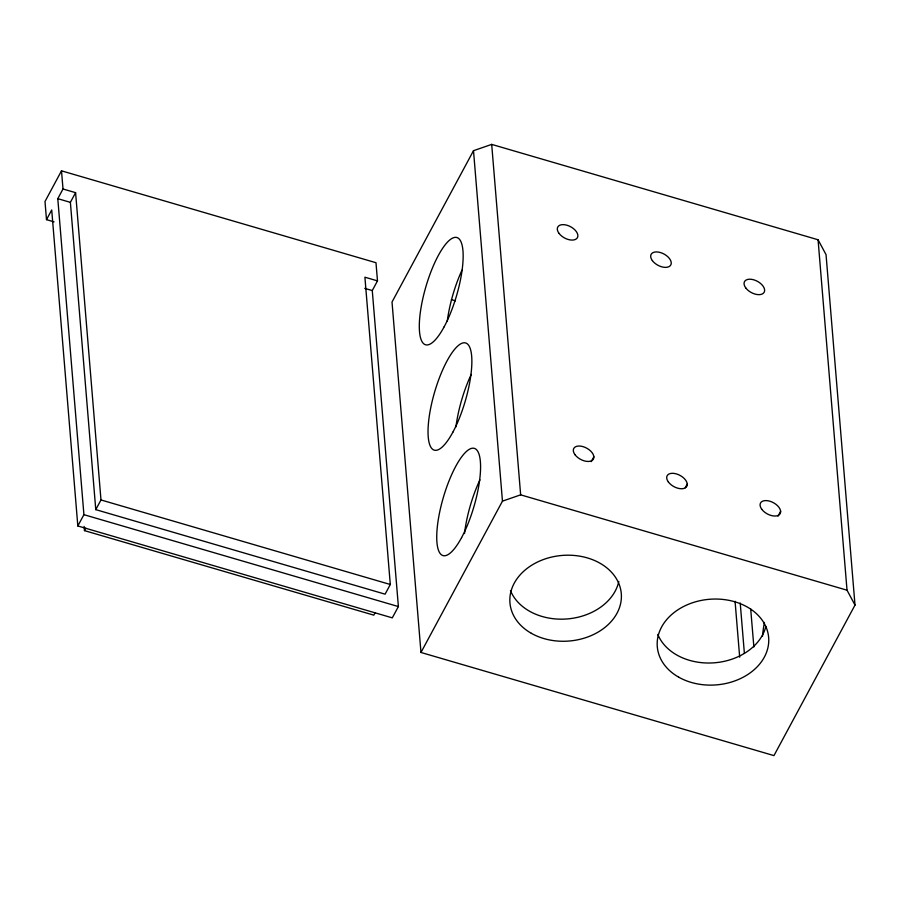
<?xml version="1.0" encoding="UTF-8"?>
<svg xmlns="http://www.w3.org/2000/svg" width="900" height="900" viewBox="0 0 900 900"><rect width="100%" height="100%" fill="white"/><g stroke="black" fill="none" stroke-linecap="round" stroke-linejoin="round"><path stroke-width="1.35" d="M46.496 219.656L51.716 209.97L77.828 525.971L392.299 617.861L398.385 606.566L372.274 290.565L377.483 280.879L375.986 262.721L61.504 170.831L45 201.499L46.496 219.656L54.045 221.861M77.828 525.971L83.914 514.676L57.791 198.675L63.011 189L61.504 170.831M377.483 280.879L364.905 277.211L390.296 584.494L385.088 594.169L95.771 509.636L70.38 202.354L75.589 192.667L63.011 189M375.098 612.731L373.793 615.15L84.476 530.618L85.781 528.199M95.771 509.636L100.98 499.95L75.589 192.667M473.501 150.694L392.017 302.029L420.975 652.466L773.955 755.606L855 605.092L826.043 254.644L818.066 239.76L491.692 144.394L473.501 150.694L502.459 501.142L420.975 652.466M591.232 461.644L593.876 456.75M685.283 487.71L687.251 484.031M778.005 516.217L780.637 511.312M502.459 501.142L520.65 494.843L847.024 590.197L855 605.092M451.418 299.666L455.456 300.848M57.791 198.675L70.38 202.354M364.725 288.36L372.274 290.565M100.98 499.95L390.296 584.494M83.914 514.676L398.385 606.566M818.066 239.76L847.024 590.197M750.679 608.873L753.874 646.965M740.216 603.011L744.379 653.321M735.064 601.29L739.688 657.202M491.692 144.394L520.65 494.843M84.127 526.421L84.476 530.618M765.866 626.512A55.867 42.941 -4.7 0 1 714.004 662.827A55.867 42.941 -4.7 0 1 657.821 634.421M447.244 321.412A55.867 15.975 -73.7 0 1 461.97 270.202M762.48 636.367A55.867 15.975 -73.7 0 1 764.415 622.451M455.951 426.836A55.867 15.975 -73.7 0 1 471.24 374.434M464.512 533.531A55.867 15.975 -73.7 0 1 479.947 479.846M618.806 581.434A55.867 42.941 -4.7 0 1 567.45 618.919A55.867 42.941 -4.7 0 1 510.469 590.569M574.988 454.702A11.171 6.39 28.3 0 0 592.785 459.9A11.171 6.39 28.3 0 0 583.009 446.625A11.171 6.39 28.3 0 0 574.988 454.702M558.979 233.325A11.171 6.39 28.3 0 0 576.776 238.523A11.171 6.39 28.3 0 0 566.989 225.236A11.171 6.39 28.3 0 0 558.979 233.325M745.74 287.899A11.171 6.39 28.3 0 0 763.538 293.096A11.171 6.39 28.3 0 0 753.761 279.81A11.171 6.39 28.3 0 0 745.74 287.899M452.88 432.169A55.867 15.975 -73.7 0 0 467.28 343.822A55.867 15.975 -73.7 0 0 429.66 413.696A55.867 15.975 -73.7 0 0 452.88 432.169M678.69 677.16A55.867 42.941 -4.7 0 0 768.229 646.144A55.867 42.941 -4.7 0 0 691.999 602.933A55.867 42.941 -4.7 0 0 678.69 677.16M652.354 260.606A11.171 6.39 28.3 0 0 670.163 265.815A11.171 6.39 28.3 0 0 660.375 252.529A11.171 6.39 28.3 0 0 652.354 260.606M444.173 326.756A55.867 15.975 -73.7 0 0 458.572 238.41A55.867 15.975 -73.7 0 0 420.941 308.284A55.867 15.975 -73.7 0 0 444.173 326.756M668.374 481.984A11.171 6.39 28.3 0 0 686.171 487.192A11.171 6.39 28.3 0 0 676.395 473.906A11.171 6.39 28.3 0 0 668.374 481.984M761.76 509.276A11.171 6.39 28.3 0 0 779.558 514.474A11.171 6.39 28.3 0 0 769.77 501.188A11.171 6.39 28.3 0 0 761.76 509.276M461.588 537.592A55.867 15.975 -73.7 0 0 475.988 449.235A55.867 15.975 -73.7 0 0 438.368 519.109A55.867 15.975 -73.7 0 0 461.588 537.592M531.337 633.308A55.867 42.941 -4.7 0 0 620.876 602.291A55.867 42.941 -4.7 0 0 544.646 559.091A55.867 42.941 -4.7 0 0 531.337 633.308"/></g></svg>
